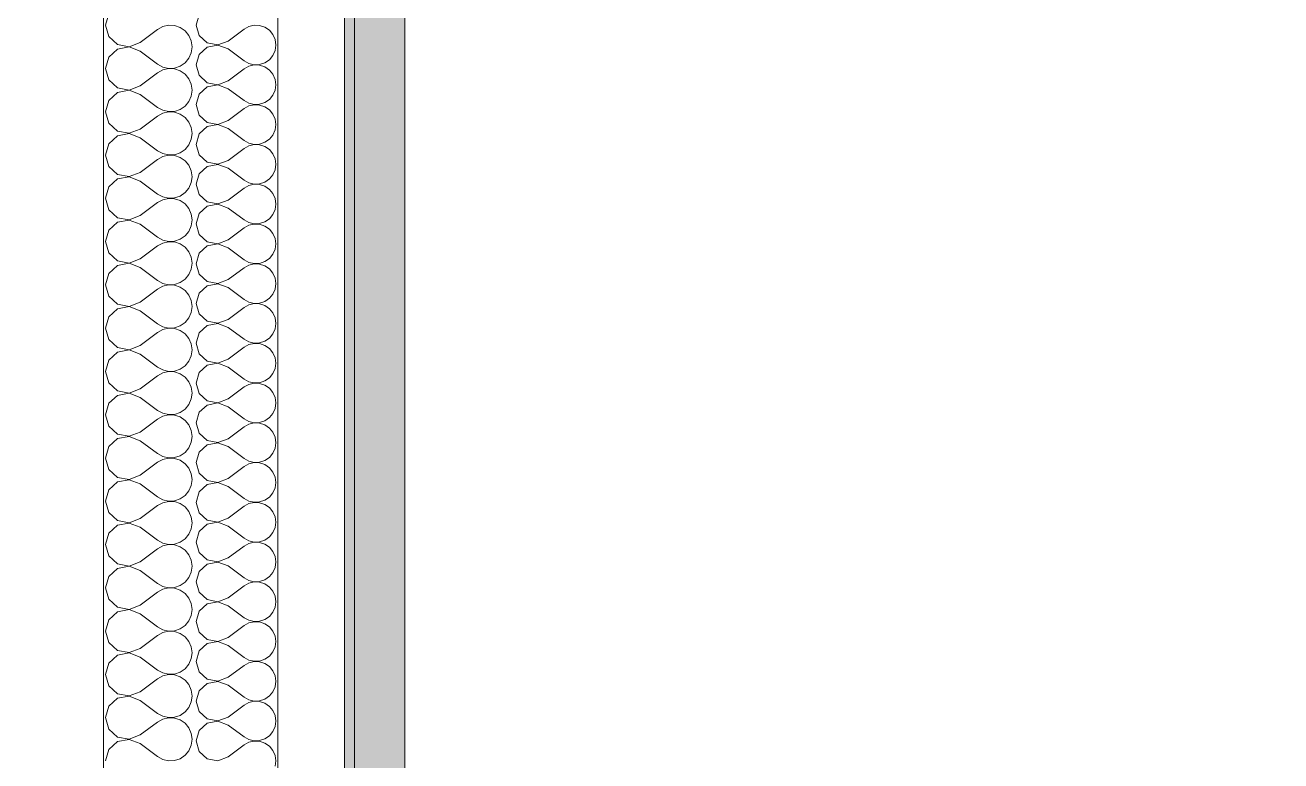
# Model space of a CAD drawing. Header units: millimetres. Extents: x -48147 to 1417267, y -496296 to 18123.
# Drawn here: x 1364998.7 to 1365408.7, y -476643.3 to -476403.2 of the extents above; entities that cross this region are included whole.
import ezdxf

# ---------------------------------------------------------------- set-up
doc = ezdxf.new("R2010")
doc.units = ezdxf.units.MM
doc.header["$MEASUREMENT"] = 0
doc.linetypes.add('Wipeout_Contour', pattern=[1000, 0, -1000])
doc.layers.add('New_A-25-M_Wall_Int', color=7, linetype='Continuous')
doc.layers.add('New_A-25-M_Wall_Int_Pen_No__1', color=7, linetype='Continuous', lineweight=13)
doc.layers.add('New_A-25-M_Wall_Int_Pen_No__107', color=7, linetype='Continuous', lineweight=15, true_color=0xa6a6a6)

# ---------------------------------------------------------------- blocks, each defined once
blk = doc.blocks.new('*X68', base_point=(1376122.47, -491272.82))
at = {"layer": 'New_A-25-M_Wall_Int_Pen_No__107', "linetype": 'Continuous'}
for p, q in [((1365055.54, -476399.76), (1365054.57, -476403.17)), ((1365054.57, -476403.17), (1365055.54, -476406.58)), ((1365073.46, -476403.2), (1365071.72, -476403.6)), ((1365075.25, -476403.28), (1365073.46, -476403.2)), ((1365076.95, -476403.85), (1365075.25, -476403.28)), ((1365055.54, -476406.58), (1365058.16, -476408.98)), ((1365064.96, -476408.36), (1365070.15, -476404.47)), ((1365071.72, -476403.6), (1365070.15, -476404.47)), ((1365078.42, -476404.87), (1365076.95, -476403.85)), ((1365079.57, -476406.25), (1365078.42, -476404.87)), ((1365080.29, -476407.89), (1365079.57, -476406.25)), ((1365058.16, -476410.35), (1365055.54, -476412.74)), ((1365058.16, -476408.98), (1365061.64, -476409.63)), ((1365061.64, -476409.69), (1365058.16, -476410.35)), ((1365061.64, -476409.63), (1365064.96, -476408.36)), ((1365064.96, -476410.96), (1365061.64, -476409.69)), ((1365064.96, -476410.96), (1365070.15, -476414.85)), ((1365079.57, -476413.07), (1365080.29, -476411.43)), ((1365080.53, -476409.66), (1365080.29, -476407.89)), ((1365080.29, -476411.43), (1365080.53, -476409.66)), ((1365055.54, -476412.74), (1365054.57, -476416.15)), ((1365070.15, -476414.85), (1365071.72, -476415.72)), ((1365075.25, -476416.04), (1365076.95, -476415.47)), ((1365076.95, -476415.47), (1365078.42, -476414.45)), ((1365078.42, -476414.45), (1365079.57, -476413.07)), ((1365054.57, -476416.15), (1365055.54, -476419.56)), ((1365055.54, -476419.56), (1365058.16, -476421.96)), ((1365064.96, -476421.34), (1365070.15, -476417.45)), ((1365071.72, -476416.58), (1365070.15, -476417.45)), ((1365071.72, -476415.72), (1365073.46, -476416.12)), ((1365073.46, -476416.18), (1365071.72, -476416.58)), ((1365073.46, -476416.12), (1365075.25, -476416.04)), ((1365075.25, -476416.26), (1365073.46, -476416.18)), ((1365076.95, -476416.84), (1365075.25, -476416.26)), ((1365078.42, -476417.85), (1365076.95, -476416.84)), ((1365079.57, -476419.23), (1365078.42, -476417.85)), ((1365080.29, -476420.87), (1365079.57, -476419.23)), ((1365058.16, -476423.33), (1365055.54, -476425.72)), ((1365058.16, -476421.96), (1365061.64, -476422.62)), ((1365061.64, -476422.67), (1365058.16, -476423.33)), ((1365061.64, -476422.62), (1365064.96, -476421.34)), ((1365064.96, -476423.94), (1365061.64, -476422.67)), ((1365080.53, -476422.64), (1365080.29, -476420.87)), ((1365080.29, -476424.42), (1365080.53, -476422.64)), ((1365055.54, -476425.72), (1365054.57, -476429.13)), ((1365064.96, -476423.94), (1365070.15, -476427.83)), ((1365070.15, -476427.83), (1365071.72, -476428.7)), ((1365076.95, -476428.45), (1365078.42, -476427.43)), ((1365078.42, -476427.43), (1365079.57, -476426.05)), ((1365079.57, -476426.05), (1365080.29, -476424.42)), ((1365054.57, -476429.13), (1365055.54, -476432.55)), ((1365064.96, -476434.33), (1365070.15, -476430.43)), ((1365071.72, -476429.56), (1365070.15, -476430.43)), ((1365071.72, -476428.7), (1365073.46, -476429.11)), ((1365073.46, -476429.16), (1365071.72, -476429.56)), ((1365073.46, -476429.11), (1365075.25, -476429.02)), ((1365075.25, -476429.25), (1365073.46, -476429.16)), ((1365075.25, -476429.02), (1365076.95, -476428.45)), ((1365076.95, -476429.82), (1365075.25, -476429.25)), ((1365078.42, -476430.83), (1365076.95, -476429.82)), ((1365079.57, -476432.21), (1365078.42, -476430.83)), ((1365055.54, -476432.55), (1365058.16, -476434.94)), ((1365058.16, -476434.94), (1365061.64, -476435.6)), ((1365061.64, -476435.65), (1365058.16, -476436.31)), ((1365061.64, -476435.6), (1365064.96, -476434.33)), ((1365064.96, -476436.92), (1365061.64, -476435.65)), ((1365080.29, -476433.85), (1365079.57, -476432.21)), ((1365080.53, -476435.62), (1365080.29, -476433.85)), ((1365080.29, -476437.4), (1365080.53, -476435.62)), ((1365055.54, -476438.7), (1365054.57, -476442.11)), ((1365058.16, -476436.31), (1365055.54, -476438.7)), ((1365064.96, -476436.92), (1365070.15, -476440.82)), ((1365078.42, -476440.42), (1365079.57, -476439.04)), ((1365079.57, -476439.04), (1365080.29, -476437.4)), ((1365054.57, -476442.11), (1365055.54, -476445.53)), ((1365064.96, -476447.31), (1365070.15, -476443.41)), ((1365070.15, -476440.82), (1365071.72, -476441.68)), ((1365071.72, -476442.55), (1365070.15, -476443.41)), ((1365071.72, -476441.68), (1365073.46, -476442.09)), ((1365073.46, -476442.14), (1365071.72, -476442.55)), ((1365073.46, -476442.09), (1365075.25, -476442)), ((1365075.25, -476442.23), (1365073.46, -476442.14)), ((1365075.25, -476442), (1365076.95, -476441.43)), ((1365076.95, -476442.8), (1365075.25, -476442.23)), ((1365076.95, -476441.43), (1365078.42, -476440.42)), ((1365078.42, -476443.81), (1365076.95, -476442.8)), ((1365079.57, -476445.19), (1365078.42, -476443.81)), ((1365055.54, -476445.53), (1365058.16, -476447.92)), ((1365058.16, -476447.92), (1365061.64, -476448.58)), ((1365061.64, -476448.58), (1365064.96, -476447.31)), ((1365080.29, -476446.83), (1365079.57, -476445.19)), ((1365080.53, -476448.61), (1365080.29, -476446.83)), ((1365055.54, -476451.68), (1365054.57, -476455.1)), ((1365058.16, -476449.29), (1365055.54, -476451.68)), ((1365061.64, -476448.63), (1365058.16, -476449.29)), ((1365064.96, -476449.9), (1365061.64, -476448.63)), ((1365064.96, -476449.9), (1365070.15, -476453.8)), ((1365078.42, -476453.4), (1365079.57, -476452.02)), ((1365079.57, -476452.02), (1365080.29, -476450.38)), ((1365080.29, -476450.38), (1365080.53, -476448.61)), ((1365054.57, -476455.1), (1365055.54, -476458.51)), ((1365064.96, -476460.29), (1365070.15, -476456.39)), ((1365070.15, -476453.8), (1365071.72, -476454.66)), ((1365071.72, -476455.53), (1365070.15, -476456.39)), ((1365071.72, -476454.66), (1365073.46, -476455.07)), ((1365073.46, -476455.12), (1365071.72, -476455.53)), ((1365073.46, -476455.07), (1365075.25, -476454.98)), ((1365075.25, -476455.21), (1365073.46, -476455.12)), ((1365075.25, -476454.98), (1365076.95, -476454.41)), ((1365076.95, -476455.78), (1365075.25, -476455.21)), ((1365076.95, -476454.41), (1365078.42, -476453.4)), ((1365078.42, -476456.8), (1365076.95, -476455.78)), ((1365055.54, -476458.51), (1365058.16, -476460.9)), ((1365061.64, -476461.56), (1365064.96, -476460.29)), ((1365079.57, -476458.17), (1365078.42, -476456.8)), ((1365080.29, -476459.81), (1365079.57, -476458.17)), ((1365080.53, -476461.59), (1365080.29, -476459.81)), ((1365055.54, -476464.67), (1365054.57, -476468.08)), ((1365058.16, -476462.27), (1365055.54, -476464.67)), ((1365058.16, -476460.9), (1365061.64, -476461.56)), ((1365061.64, -476461.61), (1365058.16, -476462.27)), ((1365064.96, -476462.89), (1365061.64, -476461.61)), ((1365064.96, -476462.89), (1365070.15, -476466.78)), ((1365079.57, -476465), (1365080.29, -476463.36)), ((1365080.29, -476463.36), (1365080.53, -476461.59)), ((1365054.57, -476468.08), (1365055.54, -476471.49)), ((1365070.15, -476466.78), (1365071.72, -476467.65)), ((1365071.72, -476468.51), (1365070.15, -476469.38)), ((1365071.72, -476467.65), (1365073.46, -476468.05)), ((1365073.46, -476468.1), (1365071.72, -476468.51)), ((1365073.46, -476468.05), (1365075.25, -476467.96)), ((1365075.25, -476468.19), (1365073.46, -476468.1)), ((1365075.25, -476467.96), (1365076.95, -476467.39)), ((1365076.95, -476468.76), (1365075.25, -476468.19)), ((1365076.95, -476467.39), (1365078.42, -476466.38)), ((1365078.42, -476469.78), (1365076.95, -476468.76)), ((1365078.42, -476466.38), (1365079.57, -476465)), ((1365055.54, -476471.49), (1365058.16, -476473.88)), ((1365064.96, -476473.27), (1365070.15, -476469.38)), ((1365079.57, -476471.16), (1365078.42, -476469.78)), ((1365080.29, -476472.79), (1365079.57, -476471.16)), ((1365080.53, -476474.57), (1365080.29, -476472.79)), ((1365058.16, -476475.25), (1365055.54, -476477.65)), ((1365058.16, -476473.88), (1365061.64, -476474.54)), ((1365061.64, -476474.59), (1365058.16, -476475.25)), ((1365061.64, -476474.54), (1365064.96, -476473.27)), ((1365064.96, -476475.87), (1365061.64, -476474.59)), ((1365064.96, -476475.87), (1365070.15, -476479.76)), ((1365079.57, -476477.98), (1365080.29, -476476.34)), ((1365080.29, -476476.34), (1365080.53, -476474.57)), ((1365055.54, -476477.65), (1365054.57, -476481.06)), ((1365054.57, -476481.06), (1365055.54, -476484.47)), ((1365070.15, -476479.76), (1365071.72, -476480.63)), ((1365071.72, -476480.63), (1365073.46, -476481.03)), ((1365073.46, -476481.09), (1365071.72, -476481.49)), ((1365073.46, -476481.03), (1365075.25, -476480.95)), ((1365075.25, -476481.17), (1365073.46, -476481.09)), ((1365075.25, -476480.95), (1365076.95, -476480.37)), ((1365076.95, -476481.74), (1365075.25, -476481.17)), ((1365076.95, -476480.37), (1365078.42, -476479.36)), ((1365078.42, -476479.36), (1365079.57, -476477.98)), ((1365055.54, -476484.47), (1365058.16, -476486.86)), ((1365064.96, -476486.25), (1365070.15, -476482.36)), ((1365071.72, -476481.49), (1365070.15, -476482.36)), ((1365078.42, -476482.76), (1365076.95, -476481.74)), ((1365079.57, -476484.14), (1365078.42, -476482.76)), ((1365080.29, -476485.78), (1365079.57, -476484.14)), ((1365058.16, -476488.24), (1365055.54, -476490.63)), ((1365058.16, -476486.86), (1365061.64, -476487.52)), ((1365061.64, -476487.58), (1365058.16, -476488.24)), ((1365061.64, -476487.52), (1365064.96, -476486.25)), ((1365064.96, -476488.85), (1365061.64, -476487.58)), ((1365064.96, -476488.85), (1365070.15, -476492.74)), ((1365079.57, -476490.96), (1365080.29, -476489.32)), ((1365080.53, -476487.55), (1365080.29, -476485.78)), ((1365080.29, -476489.32), (1365080.53, -476487.55)), ((1365055.54, -476490.63), (1365054.57, -476494.04)), ((1365070.15, -476492.74), (1365071.72, -476493.61)), ((1365075.25, -476493.93), (1365076.95, -476493.36)), ((1365076.95, -476493.36), (1365078.42, -476492.34)), ((1365078.42, -476492.34), (1365079.57, -476490.96)), ((1365054.57, -476494.04), (1365055.54, -476497.45)), ((1365055.54, -476497.45), (1365058.16, -476499.85)), ((1365064.96, -476499.23), (1365070.15, -476495.34)), ((1365071.72, -476494.47), (1365070.15, -476495.34)), ((1365071.72, -476493.61), (1365073.46, -476494.01)), ((1365073.46, -476494.07), (1365071.72, -476494.47)), ((1365073.46, -476494.01), (1365075.25, -476493.93)), ((1365075.25, -476494.15), (1365073.46, -476494.07)), ((1365076.95, -476494.73), (1365075.25, -476494.15)), ((1365078.42, -476495.74), (1365076.95, -476494.73)), ((1365079.57, -476497.12), (1365078.42, -476495.74)), ((1365080.29, -476498.76), (1365079.57, -476497.12)), ((1365058.16, -476501.22), (1365055.54, -476503.61)), ((1365058.16, -476499.85), (1365061.64, -476500.51)), ((1365061.64, -476500.56), (1365058.16, -476501.22)), ((1365061.64, -476500.51), (1365064.96, -476499.23)), ((1365064.96, -476501.83), (1365061.64, -476500.56)), ((1365080.53, -476500.53), (1365080.29, -476498.76)), ((1365080.29, -476502.31), (1365080.53, -476500.53)), ((1365055.54, -476503.61), (1365054.57, -476507.02)), ((1365064.96, -476501.83), (1365070.15, -476505.72)), ((1365070.15, -476505.72), (1365071.72, -476506.59)), ((1365076.95, -476506.34), (1365078.42, -476505.32)), ((1365078.42, -476505.32), (1365079.57, -476503.94)), ((1365079.57, -476503.94), (1365080.29, -476502.31)), ((1365054.57, -476507.02), (1365055.54, -476510.44)), ((1365064.96, -476512.22), (1365070.15, -476508.32)), ((1365071.72, -476507.45), (1365070.15, -476508.32)), ((1365071.72, -476506.59), (1365073.46, -476507)), ((1365073.46, -476507.05), (1365071.72, -476507.45)), ((1365073.46, -476507), (1365075.25, -476506.91)), ((1365075.25, -476507.14), (1365073.46, -476507.05)), ((1365075.25, -476506.91), (1365076.95, -476506.34)), ((1365076.95, -476507.71), (1365075.25, -476507.14)), ((1365078.42, -476508.72), (1365076.95, -476507.71)), ((1365079.57, -476510.1), (1365078.42, -476508.72)), ((1365055.54, -476510.44), (1365058.16, -476512.83)), ((1365058.16, -476512.83), (1365061.64, -476513.49)), ((1365061.64, -476513.54), (1365058.16, -476514.2)), ((1365061.64, -476513.49), (1365064.96, -476512.22)), ((1365064.96, -476514.81), (1365061.64, -476513.54)), ((1365080.29, -476511.74), (1365079.57, -476510.1)), ((1365080.53, -476513.51), (1365080.29, -476511.74)), ((1365080.29, -476515.29), (1365080.53, -476513.51)), ((1365055.54, -476516.59), (1365054.57, -476520)), ((1365058.16, -476514.2), (1365055.54, -476516.59)), ((1365064.96, -476514.81), (1365070.15, -476518.71)), ((1365078.42, -476518.3), (1365079.57, -476516.93)), ((1365079.57, -476516.93), (1365080.29, -476515.29)), ((1365054.57, -476520), (1365055.54, -476523.42)), ((1365064.96, -476525.2), (1365070.15, -476521.3)), ((1365070.15, -476518.71), (1365071.72, -476519.57)), ((1365071.72, -476520.44), (1365070.15, -476521.3)), ((1365071.72, -476519.57), (1365073.46, -476519.98)), ((1365073.46, -476520.03), (1365071.72, -476520.44)), ((1365073.46, -476519.98), (1365075.25, -476519.89)), ((1365075.25, -476520.12), (1365073.46, -476520.03)), ((1365075.25, -476519.89), (1365076.95, -476519.32)), ((1365076.95, -476520.69), (1365075.25, -476520.12)), ((1365076.95, -476519.32), (1365078.42, -476518.3)), ((1365078.42, -476521.7), (1365076.95, -476520.69)), ((1365079.57, -476523.08), (1365078.42, -476521.7)), ((1365055.54, -476523.42), (1365058.16, -476525.81)), ((1365058.16, -476525.81), (1365061.64, -476526.47)), ((1365061.64, -476526.47), (1365064.96, -476525.2)), ((1365080.29, -476524.72), (1365079.57, -476523.08)), ((1365080.53, -476526.5), (1365080.29, -476524.72)), ((1365055.54, -476529.57), (1365054.57, -476532.99)), ((1365058.16, -476527.18), (1365055.54, -476529.57)), ((1365061.64, -476526.52), (1365058.16, -476527.18)), ((1365064.96, -476527.79), (1365061.64, -476526.52)), ((1365064.96, -476527.79), (1365070.15, -476531.69)), ((1365078.42, -476531.29), (1365079.57, -476529.91)), ((1365079.57, -476529.91), (1365080.29, -476528.27)), ((1365080.29, -476528.27), (1365080.53, -476526.5)), ((1365054.57, -476532.99), (1365055.54, -476536.4)), ((1365064.96, -476538.18), (1365070.15, -476534.28)), ((1365070.15, -476531.69), (1365071.72, -476532.55)), ((1365071.72, -476533.42), (1365070.15, -476534.28)), ((1365071.72, -476532.55), (1365073.46, -476532.96)), ((1365073.46, -476533.01), (1365071.72, -476533.42)), ((1365073.46, -476532.96), (1365075.25, -476532.87)), ((1365075.25, -476533.1), (1365073.46, -476533.01)), ((1365075.25, -476532.87), (1365076.95, -476532.3)), ((1365076.95, -476533.67), (1365075.25, -476533.1)), ((1365076.95, -476532.3), (1365078.42, -476531.29)), ((1365078.42, -476534.69), (1365076.95, -476533.67)), ((1365055.54, -476536.4), (1365058.16, -476538.79)), ((1365061.64, -476539.45), (1365064.96, -476538.18)), ((1365079.57, -476536.06), (1365078.42, -476534.69)), ((1365080.29, -476537.7), (1365079.57, -476536.06)), ((1365080.53, -476539.48), (1365080.29, -476537.7)), ((1365055.54, -476542.56), (1365054.57, -476545.97)), ((1365058.16, -476540.16), (1365055.54, -476542.56)), ((1365058.16, -476538.79), (1365061.64, -476539.45)), ((1365061.64, -476539.5), (1365058.16, -476540.16)), ((1365064.96, -476540.77), (1365061.64, -476539.5)), ((1365064.96, -476540.77), (1365070.15, -476544.67)), ((1365079.57, -476542.89), (1365080.29, -476541.25)), ((1365080.29, -476541.25), (1365080.53, -476539.48)), ((1365054.57, -476545.97), (1365055.54, -476549.38)), ((1365070.15, -476544.67), (1365071.72, -476545.54)), ((1365071.72, -476546.4), (1365070.15, -476547.27)), ((1365071.72, -476545.54), (1365073.46, -476545.94)), ((1365073.46, -476545.99), (1365071.72, -476546.4)), ((1365073.46, -476545.94), (1365075.25, -476545.85)), ((1365075.25, -476546.08), (1365073.46, -476545.99)), ((1365075.25, -476545.85), (1365076.95, -476545.28)), ((1365076.95, -476546.65), (1365075.25, -476546.08)), ((1365076.95, -476545.28), (1365078.42, -476544.27)), ((1365078.42, -476547.67), (1365076.95, -476546.65)), ((1365078.42, -476544.27), (1365079.57, -476542.89)), ((1365055.54, -476549.38), (1365058.16, -476551.77)), ((1365064.96, -476551.16), (1365070.15, -476547.27)), ((1365079.57, -476549.05), (1365078.42, -476547.67)), ((1365080.29, -476550.68), (1365079.57, -476549.05)), ((1365080.53, -476552.46), (1365080.29, -476550.68)), ((1365058.16, -476553.14), (1365055.54, -476555.54)), ((1365058.16, -476551.77), (1365061.64, -476552.43)), ((1365061.64, -476552.48), (1365058.16, -476553.14)), ((1365061.64, -476552.43), (1365064.96, -476551.16)), ((1365064.96, -476553.76), (1365061.64, -476552.48)), ((1365064.96, -476553.76), (1365070.15, -476557.65)), ((1365079.57, -476555.87), (1365080.29, -476554.23)), ((1365080.29, -476554.23), (1365080.53, -476552.46)), ((1365055.54, -476555.54), (1365054.57, -476558.95)), ((1365054.57, -476558.95), (1365055.54, -476562.36)), ((1365070.15, -476557.65), (1365071.72, -476558.52)), ((1365071.72, -476558.52), (1365073.46, -476558.92)), ((1365073.46, -476558.98), (1365071.72, -476559.38)), ((1365073.46, -476558.92), (1365075.25, -476558.84)), ((1365075.25, -476559.06), (1365073.46, -476558.98)), ((1365075.25, -476558.84), (1365076.95, -476558.26)), ((1365076.95, -476559.63), (1365075.25, -476559.06)), ((1365076.95, -476558.26), (1365078.42, -476557.25)), ((1365078.42, -476557.25), (1365079.57, -476555.87)), ((1365055.54, -476562.36), (1365058.16, -476564.75)), ((1365064.96, -476564.14), (1365070.15, -476560.25)), ((1365071.72, -476559.38), (1365070.15, -476560.25)), ((1365078.42, -476560.65), (1365076.95, -476559.63)), ((1365079.57, -476562.03), (1365078.42, -476560.65)), ((1365080.29, -476563.67), (1365079.57, -476562.03)), ((1365058.16, -476566.13), (1365055.54, -476568.52)), ((1365058.16, -476564.75), (1365061.64, -476565.41)), ((1365061.64, -476565.47), (1365058.16, -476566.13)), ((1365061.64, -476565.41), (1365064.96, -476564.14)), ((1365064.96, -476566.74), (1365061.64, -476565.47)), ((1365064.96, -476566.74), (1365070.15, -476570.63)), ((1365079.57, -476568.85), (1365080.29, -476567.21)), ((1365080.53, -476565.44), (1365080.29, -476563.67)), ((1365080.29, -476567.21), (1365080.53, -476565.44)), ((1365055.54, -476568.52), (1365054.57, -476571.93)), ((1365070.15, -476570.63), (1365071.72, -476571.5)), ((1365075.25, -476571.82), (1365076.95, -476571.25)), ((1365076.95, -476571.25), (1365078.42, -476570.23)), ((1365078.42, -476570.23), (1365079.57, -476568.85)), ((1365054.57, -476571.93), (1365055.54, -476575.34)), ((1365055.54, -476575.34), (1365058.16, -476577.74)), ((1365064.96, -476577.12), (1365070.15, -476573.23)), ((1365071.72, -476572.36), (1365070.15, -476573.23)), ((1365071.72, -476571.5), (1365073.46, -476571.9)), ((1365073.46, -476571.96), (1365071.72, -476572.36)), ((1365073.46, -476571.9), (1365075.25, -476571.82)), ((1365075.25, -476572.04), (1365073.46, -476571.96)), ((1365076.95, -476572.62), (1365075.25, -476572.04)), ((1365078.42, -476573.63), (1365076.95, -476572.62)), ((1365079.57, -476575.01), (1365078.42, -476573.63)), ((1365080.29, -476576.65), (1365079.57, -476575.01)), ((1365058.16, -476579.11), (1365055.54, -476581.5)), ((1365058.16, -476577.74), (1365061.64, -476578.4)), ((1365061.64, -476578.45), (1365058.16, -476579.11)), ((1365061.64, -476578.4), (1365064.96, -476577.12)), ((1365064.96, -476579.72), (1365061.64, -476578.45)), ((1365080.53, -476578.42), (1365080.29, -476576.65)), ((1365080.29, -476580.2), (1365080.53, -476578.42)), ((1365055.54, -476581.5), (1365054.57, -476584.91)), ((1365064.96, -476579.72), (1365070.15, -476583.61)), ((1365070.15, -476583.61), (1365071.72, -476584.48)), ((1365076.95, -476584.23), (1365078.42, -476583.21)), ((1365078.42, -476583.21), (1365079.57, -476581.83)), ((1365079.57, -476581.83), (1365080.29, -476580.2)), ((1365054.57, -476584.91), (1365055.54, -476588.32)), ((1365064.96, -476590.11), (1365070.15, -476586.21)), ((1365071.72, -476585.34), (1365070.15, -476586.21)), ((1365071.72, -476584.48), (1365073.46, -476584.89)), ((1365073.46, -476584.94), (1365071.72, -476585.34)), ((1365073.46, -476584.89), (1365075.25, -476584.8)), ((1365075.25, -476585.03), (1365073.46, -476584.94)), ((1365075.25, -476584.8), (1365076.95, -476584.23)), ((1365076.95, -476585.6), (1365075.25, -476585.03)), ((1365078.42, -476586.61), (1365076.95, -476585.6)), ((1365079.57, -476587.99), (1365078.42, -476586.61)), ((1365055.54, -476588.32), (1365058.16, -476590.72)), ((1365058.16, -476590.72), (1365061.64, -476591.38)), ((1365061.64, -476591.43), (1365058.16, -476592.09)), ((1365061.64, -476591.38), (1365064.96, -476590.11)), ((1365064.96, -476592.7), (1365061.64, -476591.43)), ((1365080.29, -476589.63), (1365079.57, -476587.99)), ((1365080.53, -476591.4), (1365080.29, -476589.63)), ((1365080.29, -476593.18), (1365080.53, -476591.4)), ((1365055.54, -476594.48), (1365054.57, -476597.89)), ((1365058.16, -476592.09), (1365055.54, -476594.48)), ((1365064.96, -476592.7), (1365070.15, -476596.6)), ((1365078.42, -476596.19), (1365079.57, -476594.82)), ((1365079.57, -476594.82), (1365080.29, -476593.18)), ((1365054.57, -476597.89), (1365055.54, -476601.31)), ((1365064.96, -476603.09), (1365070.15, -476599.19)), ((1365070.15, -476596.6), (1365071.72, -476597.46)), ((1365071.72, -476598.33), (1365070.15, -476599.19)), ((1365071.72, -476597.46), (1365073.46, -476597.87)), ((1365073.46, -476597.92), (1365071.72, -476598.33)), ((1365073.46, -476597.87), (1365075.25, -476597.78)), ((1365075.25, -476598.01), (1365073.46, -476597.92)), ((1365075.25, -476597.78), (1365076.95, -476597.21)), ((1365076.95, -476598.58), (1365075.25, -476598.01)), ((1365076.95, -476597.21), (1365078.42, -476596.19)), ((1365078.42, -476599.59), (1365076.95, -476598.58)), ((1365079.57, -476600.97), (1365078.42, -476599.59)), ((1365055.54, -476601.31), (1365058.16, -476603.7)), ((1365058.16, -476603.7), (1365061.64, -476604.36)), ((1365061.64, -476604.36), (1365064.96, -476603.09)), ((1365080.29, -476602.61), (1365079.57, -476600.97)), ((1365080.53, -476604.38), (1365080.29, -476602.61)), ((1365055.54, -476607.46), (1365054.57, -476610.88)), ((1365058.16, -476605.07), (1365055.54, -476607.46)), ((1365061.64, -476604.41), (1365058.16, -476605.07)), ((1365064.96, -476605.68), (1365061.64, -476604.41)), ((1365064.96, -476605.68), (1365070.15, -476609.58)), ((1365078.42, -476609.18), (1365079.57, -476607.8)), ((1365079.57, -476607.8), (1365080.29, -476606.16)), ((1365080.29, -476606.16), (1365080.53, -476604.38)), ((1365054.57, -476610.88), (1365055.54, -476614.29)), ((1365064.96, -476616.07), (1365070.15, -476612.17)), ((1365070.15, -476609.58), (1365071.72, -476610.44)), ((1365071.72, -476611.31), (1365070.15, -476612.17)), ((1365071.72, -476610.44), (1365073.46, -476610.85)), ((1365073.46, -476610.9), (1365071.72, -476611.31)), ((1365073.46, -476610.85), (1365075.25, -476610.76)), ((1365075.25, -476610.99), (1365073.46, -476610.9)), ((1365075.25, -476610.76), (1365076.95, -476610.19)), ((1365076.95, -476611.56), (1365075.25, -476610.99)), ((1365076.95, -476610.19), (1365078.42, -476609.18)), ((1365078.42, -476612.58), (1365076.95, -476611.56)), ((1365055.54, -476614.29), (1365058.16, -476616.68)), ((1365061.64, -476617.34), (1365064.96, -476616.07)), ((1365079.57, -476613.95), (1365078.42, -476612.58)), ((1365080.29, -476615.59), (1365079.57, -476613.95)), ((1365080.53, -476617.37), (1365080.29, -476615.59)), ((1365055.54, -476620.44), (1365054.57, -476623.86)), ((1365058.16, -476618.05), (1365055.54, -476620.44)), ((1365058.16, -476616.68), (1365061.64, -476617.34)), ((1365061.64, -476617.39), (1365058.16, -476618.05)), ((1365064.96, -476618.66), (1365061.64, -476617.39)), ((1365064.96, -476618.66), (1365070.15, -476622.56)), ((1365079.57, -476620.78), (1365080.29, -476619.14)), ((1365080.29, -476619.14), (1365080.53, -476617.37)), ((1365054.57, -476623.86), (1365055.54, -476627.27)), ((1365070.15, -476622.56), (1365071.72, -476623.43)), ((1365071.72, -476624.29), (1365070.15, -476625.16)), ((1365071.72, -476623.43), (1365073.46, -476623.83)), ((1365073.46, -476623.88), (1365071.72, -476624.29)), ((1365073.46, -476623.83), (1365075.25, -476623.74)), ((1365075.25, -476623.97), (1365073.46, -476623.88)), ((1365075.25, -476623.74), (1365076.95, -476623.17)), ((1365076.95, -476624.54), (1365075.25, -476623.97)), ((1365076.95, -476623.17), (1365078.42, -476622.16)), ((1365078.42, -476625.56), (1365076.95, -476624.54)), ((1365078.42, -476622.16), (1365079.57, -476620.78)), ((1365055.54, -476627.27), (1365058.16, -476629.66)), ((1365064.96, -476629.05), (1365070.15, -476625.16)), ((1365079.57, -476626.94), (1365078.42, -476625.56)), ((1365080.29, -476628.57), (1365079.57, -476626.94)), ((1365080.53, -476630.35), (1365080.29, -476628.57)), ((1365058.16, -476631.03), (1365055.54, -476633.43)), ((1365058.16, -476629.66), (1365061.64, -476630.32)), ((1365061.64, -476630.37), (1365058.16, -476631.03)), ((1365061.64, -476630.32), (1365064.96, -476629.05)), ((1365064.96, -476631.65), (1365061.64, -476630.37)), ((1365064.96, -476631.65), (1365070.15, -476635.54)), ((1365079.57, -476633.76), (1365080.29, -476632.12)), ((1365080.29, -476632.12), (1365080.53, -476630.35)), ((1365055.54, -476633.43), (1365054.57, -476636.84)), ((1365054.57, -476636.84), (1365055.54, -476640.25)), ((1365070.15, -476635.54), (1365071.72, -476636.41)), ((1365071.72, -476636.41), (1365073.46, -476636.81)), ((1365073.46, -476636.87), (1365071.72, -476637.27)), ((1365073.46, -476636.81), (1365075.25, -476636.73)), ((1365075.25, -476636.95), (1365073.46, -476636.87)), ((1365075.25, -476636.73), (1365076.95, -476636.15)), ((1365076.95, -476637.52), (1365075.25, -476636.95)), ((1365076.95, -476636.15), (1365078.42, -476635.14)), ((1365078.42, -476635.14), (1365079.57, -476633.76)), ((1365055.54, -476640.25), (1365058.16, -476642.64)), ((1365064.96, -476642.03), (1365070.15, -476638.14)), ((1365071.72, -476637.27), (1365070.15, -476638.14)), ((1365078.42, -476638.54), (1365076.95, -476637.52)), ((1365079.57, -476639.92), (1365078.42, -476638.54)), ((1365080.29, -476641.56), (1365079.57, -476639.92)), ((1365058.16, -476642.64), (1365061.64, -476643.3)), ((1365061.64, -476643.3), (1365064.96, -476642.03)), ((1365080.53, -476643.33), (1365080.29, -476641.56)), ((1365080.29, -476645.1), (1365080.53, -476643.33))]:
    blk.add_line(p, q, dxfattribs=at)
blk = doc.blocks.new('Section Elem_44_2', base_point=(1376122.47, -491272.82))
at = {"layer": 'New_A-25-M_Wall_Int_Pen_No__107', "linetype": 'Continuous', "lineweight": 0, "true_color": 0x535353}
blk.add_hatch(color=251, dxfattribs=at).paths.add_polyline_path([(1365106.26, -475339.25), (1365102.99, -475339.25), (1365102.99, -479122.82), (1365106.26, -479122.82), (1365106.26, -476122.82), (1365106.26, -476097.82)])
at = {"layer": 'New_A-25-M_Wall_Int_Pen_No__1', "linetype": 'Continuous'}
blk.add_line((1365106.26, -476122.82), (1365106.26, -479122.82), dxfattribs=at)
at = {"color": 254, "linetype": 'Wipeout_Contour', "lineweight": 0, "ltscale": 8681565.631465085}
blk.add_wipeout([(1365122.62, -479122.82), (1366009.15, -479122.82), (1366009.15, -477022.82), (1366549.27, -477022.82), (1366549.27, -476122.82), (1365122.62, -476122.82)], dxfattribs=at).dxf.layer = 'New_A-25-M_Wall_Int'
at = {"layer": 'New_A-25-M_Wall_Int_Pen_No__107', "linetype": 'Continuous'}
blk.add_hatch(color=256, dxfattribs=at).paths.add_polyline_path([(1365106.26, -476122.82), (1365106.26, -479122.82), (1365122.62, -479122.82), (1365122.62, -476122.82)])
at = {"layer": 'New_A-25-M_Wall_Int_Pen_No__1', "linetype": 'Continuous'}
blk.add_line((1365122.62, -476122.82), (1365122.62, -479122.82), dxfattribs=at)
at = {"color": 254, "linetype": 'Wipeout_Contour', "lineweight": 0, "ltscale": 5784432.987416171}
blk.add_wipeout([(1365102.99, -475339.25), (1365081.18, -475339.25), (1365081.18, -479122.82), (1365102.99, -479122.82)], dxfattribs=at).dxf.layer = 'New_A-25-M_Wall_Int'
at = {"layer": 'New_A-25-M_Wall_Int_Pen_No__1', "linetype": 'Continuous'}
blk.add_line((1365102.99, -475339.25), (1365102.99, -479122.82), dxfattribs=at)
at = {"color": 254, "linetype": 'Wipeout_Contour', "lineweight": 0, "ltscale": 5784340.344564119}
blk.add_wipeout([(1365081.18, -475339.25), (1365053.92, -475339.25), (1365053.92, -479122.82), (1365081.18, -479122.82)], dxfattribs=at).dxf.layer = 'New_A-25-M_Wall_Int'
at = {"layer": 'New_A-25-M_Wall_Int_Pen_No__1', "linetype": 'Continuous'}
blk.add_line((1365081.18, -475339.25), (1365081.18, -479122.82), dxfattribs=at)
at = {"layer": 'New_A-25-M_Wall_Int'}
blk.add_blockref('*X68', (1376122.47, -491272.82), dxfattribs=at)
blk = doc.blocks.new('*X85', base_point=(1376122.47, -491272.82))
at = {"layer": 'New_A-25-M_Wall_Int_Pen_No__107', "linetype": 'Continuous'}
for p, q in [((1365026.01, -476399.48), (1365024.96, -476403.2)), ((1365024.96, -476403.2), (1365026.01, -476406.91)), ((1365045.52, -476403.23), (1365043.62, -476403.67)), ((1365047.46, -476403.32), (1365045.52, -476403.23)), ((1365026.01, -476406.91), (1365028.86, -476409.51)), ((1365036.26, -476408.85), (1365041.91, -476404.61)), ((1365043.62, -476403.67), (1365041.91, -476404.61)), ((1365049.31, -476403.94), (1365047.46, -476403.32)), ((1365050.92, -476405.05), (1365049.31, -476403.94)), ((1365052.16, -476406.55), (1365050.92, -476405.05)), ((1365052.95, -476408.33), (1365052.16, -476406.55)), ((1365028.86, -476411.01), (1365026.01, -476413.61)), ((1365028.86, -476409.51), (1365032.66, -476410.23)), ((1365032.66, -476410.29), (1365028.86, -476411.01)), ((1365032.66, -476410.23), (1365036.26, -476408.85)), ((1365036.26, -476411.67), (1365032.66, -476410.29)), ((1365053.22, -476410.26), (1365052.95, -476408.33)), ((1365052.95, -476412.19), (1365053.22, -476410.26)), ((1365026.01, -476413.61), (1365024.96, -476417.32)), ((1365036.26, -476411.67), (1365041.91, -476415.91)), ((1365049.31, -476416.58), (1365050.92, -476415.48)), ((1365050.92, -476415.48), (1365052.16, -476413.97)), ((1365052.16, -476413.97), (1365052.95, -476412.19)), ((1365024.96, -476417.32), (1365026.01, -476421.04)), ((1365036.26, -476422.98), (1365041.91, -476418.74)), ((1365041.91, -476415.91), (1365043.62, -476416.85)), ((1365043.62, -476417.79), (1365041.91, -476418.74)), ((1365043.62, -476416.85), (1365045.52, -476417.3)), ((1365045.52, -476417.35), (1365043.62, -476417.79)), ((1365045.52, -476417.3), (1365047.46, -476417.2)), ((1365047.46, -476417.45), (1365045.52, -476417.35)), ((1365047.46, -476417.2), (1365049.31, -476416.58)), ((1365049.31, -476418.07), (1365047.46, -476417.45)), ((1365050.92, -476419.17), (1365049.31, -476418.07)), ((1365052.16, -476420.67), (1365050.92, -476419.17)), ((1365026.01, -476421.04), (1365028.86, -476423.64)), ((1365028.86, -476423.64), (1365032.66, -476424.36)), ((1365032.66, -476424.36), (1365036.26, -476422.98)), ((1365052.95, -476422.46), (1365052.16, -476420.67)), ((1365053.22, -476424.39), (1365052.95, -476422.46)), ((1365026.01, -476427.74), (1365024.96, -476431.45)), ((1365028.86, -476425.13), (1365026.01, -476427.74)), ((1365032.66, -476424.42), (1365028.86, -476425.13)), ((1365036.26, -476425.8), (1365032.66, -476424.42)), ((1365036.26, -476425.8), (1365041.91, -476430.04)), ((1365052.16, -476428.1), (1365052.95, -476426.32)), ((1365052.95, -476426.32), (1365053.22, -476424.39)), ((1365024.96, -476431.45), (1365026.01, -476435.17)), ((1365041.91, -476430.04), (1365043.62, -476430.98)), ((1365043.62, -476431.92), (1365041.91, -476432.87)), ((1365043.62, -476430.98), (1365045.52, -476431.42)), ((1365045.52, -476431.48), (1365043.62, -476431.92)), ((1365045.52, -476431.42), (1365047.46, -476431.33)), ((1365047.46, -476431.58), (1365045.52, -476431.48)), ((1365047.46, -476431.33), (1365049.31, -476430.71)), ((1365049.31, -476432.2), (1365047.46, -476431.58)), ((1365049.31, -476430.71), (1365050.92, -476429.6)), ((1365050.92, -476429.6), (1365052.16, -476428.1)), ((1365026.01, -476435.17), (1365028.86, -476437.77)), ((1365036.26, -476437.1), (1365041.91, -476432.87)), ((1365050.92, -476433.3), (1365049.31, -476432.2)), ((1365052.16, -476434.8), (1365050.92, -476433.3)), ((1365052.95, -476436.59), (1365052.16, -476434.8)), ((1365028.86, -476439.26), (1365026.01, -476441.87)), ((1365028.86, -476437.77), (1365032.66, -476438.49)), ((1365032.66, -476438.55), (1365028.86, -476439.26)), ((1365032.66, -476438.49), (1365036.26, -476437.1)), ((1365036.26, -476439.93), (1365032.66, -476438.55)), ((1365036.26, -476439.93), (1365041.91, -476444.17)), ((1365053.22, -476438.52), (1365052.95, -476436.59)), ((1365052.95, -476440.45), (1365053.22, -476438.52)), ((1365026.01, -476441.87), (1365024.96, -476445.58)), ((1365041.91, -476444.17), (1365043.62, -476445.11)), ((1365049.31, -476444.83), (1365050.92, -476443.73)), ((1365050.92, -476443.73), (1365052.16, -476442.23)), ((1365052.16, -476442.23), (1365052.95, -476440.45)), ((1365024.96, -476445.58), (1365026.01, -476449.29)), ((1365036.26, -476451.23), (1365041.91, -476446.99)), ((1365043.62, -476446.05), (1365041.91, -476446.99)), ((1365043.62, -476445.11), (1365045.52, -476445.55)), ((1365045.52, -476445.61), (1365043.62, -476446.05)), ((1365045.52, -476445.55), (1365047.46, -476445.46)), ((1365047.46, -476445.7), (1365045.52, -476445.61)), ((1365047.46, -476445.46), (1365049.31, -476444.83)), ((1365049.31, -476446.33), (1365047.46, -476445.7)), ((1365050.92, -476447.43), (1365049.31, -476446.33)), ((1365052.16, -476448.93), (1365050.92, -476447.43)), ((1365026.01, -476449.29), (1365028.86, -476451.9)), ((1365028.86, -476451.9), (1365032.66, -476452.62)), ((1365032.66, -476452.62), (1365036.26, -476451.23)), ((1365052.95, -476450.71), (1365052.16, -476448.93)), ((1365053.22, -476452.64), (1365052.95, -476450.71)), ((1365026.01, -476455.99), (1365024.96, -476459.71)), ((1365028.86, -476453.39), (1365026.01, -476455.99)), ((1365032.66, -476452.67), (1365028.86, -476453.39)), ((1365036.26, -476454.06), (1365032.66, -476452.67)), ((1365036.26, -476454.06), (1365041.91, -476458.3)), ((1365050.92, -476457.86), (1365052.16, -476456.36)), ((1365052.16, -476456.36), (1365052.95, -476454.57)), ((1365052.95, -476454.57), (1365053.22, -476452.64)), ((1365024.96, -476459.71), (1365026.01, -476463.42)), ((1365041.91, -476458.3), (1365043.62, -476459.24)), ((1365043.62, -476460.18), (1365041.91, -476461.12)), ((1365043.62, -476459.24), (1365045.52, -476459.68)), ((1365045.52, -476459.74), (1365043.62, -476460.18)), ((1365045.52, -476459.68), (1365047.46, -476459.59)), ((1365047.46, -476459.83), (1365045.52, -476459.74)), ((1365047.46, -476459.59), (1365049.31, -476458.96)), ((1365049.31, -476460.45), (1365047.46, -476459.83)), ((1365049.31, -476458.96), (1365050.92, -476457.86)), ((1365050.92, -476461.56), (1365049.31, -476460.45)), ((1365026.01, -476463.42), (1365028.86, -476466.03)), ((1365036.26, -476465.36), (1365041.91, -476461.12)), ((1365052.16, -476463.06), (1365050.92, -476461.56)), ((1365052.95, -476464.84), (1365052.16, -476463.06)), ((1365028.86, -476467.52), (1365026.01, -476470.12)), ((1365028.86, -476466.03), (1365032.66, -476466.74)), ((1365032.66, -476466.8), (1365028.86, -476467.52)), ((1365032.66, -476466.74), (1365036.26, -476465.36)), ((1365036.26, -476468.19), (1365032.66, -476466.8)), ((1365036.26, -476468.19), (1365041.91, -476472.42)), ((1365052.16, -476470.49), (1365052.95, -476468.7)), ((1365053.22, -476466.77), (1365052.95, -476464.84)), ((1365052.95, -476468.7), (1365053.22, -476466.77)), ((1365026.01, -476470.12), (1365024.96, -476473.84)), ((1365041.91, -476472.42), (1365043.62, -476473.37)), ((1365049.31, -476473.09), (1365050.92, -476471.99)), ((1365050.92, -476471.99), (1365052.16, -476470.49)), ((1365024.96, -476473.84), (1365026.01, -476477.55)), ((1365036.26, -476479.49), (1365041.91, -476475.25)), ((1365043.62, -476474.31), (1365041.91, -476475.25)), ((1365043.62, -476473.37), (1365045.52, -476473.81)), ((1365045.52, -476473.86), (1365043.62, -476474.31)), ((1365045.52, -476473.81), (1365047.46, -476473.71)), ((1365047.46, -476473.96), (1365045.52, -476473.86)), ((1365047.46, -476473.71), (1365049.31, -476473.09)), ((1365049.31, -476474.58), (1365047.46, -476473.96)), ((1365050.92, -476475.69), (1365049.31, -476474.58)), ((1365052.16, -476477.19), (1365050.92, -476475.69)), ((1365026.01, -476477.55), (1365028.86, -476480.15)), ((1365028.86, -476480.15), (1365032.66, -476480.87)), ((1365032.66, -476480.93), (1365028.86, -476481.65)), ((1365032.66, -476480.87), (1365036.26, -476479.49)), ((1365036.26, -476482.31), (1365032.66, -476480.93)), ((1365052.95, -476478.97), (1365052.16, -476477.19)), ((1365053.22, -476480.9), (1365052.95, -476478.97)), ((1365052.95, -476482.83), (1365053.22, -476480.9)), ((1365026.01, -476484.25), (1365024.96, -476487.96)), ((1365028.86, -476481.65), (1365026.01, -476484.25)), ((1365036.26, -476482.31), (1365041.91, -476486.55)), ((1365050.92, -476486.11), (1365052.16, -476484.61)), ((1365052.16, -476484.61), (1365052.95, -476482.83)), ((1365024.96, -476487.96), (1365026.01, -476491.68)), ((1365036.26, -476493.62), (1365041.91, -476489.38)), ((1365041.91, -476486.55), (1365043.62, -476487.49)), ((1365043.62, -476488.43), (1365041.91, -476489.38)), ((1365043.62, -476487.49), (1365045.52, -476487.94)), ((1365045.52, -476487.99), (1365043.62, -476488.43)), ((1365045.52, -476487.94), (1365047.46, -476487.84)), ((1365047.46, -476488.09), (1365045.52, -476487.99)), ((1365047.46, -476487.84), (1365049.31, -476487.22)), ((1365049.31, -476488.71), (1365047.46, -476488.09)), ((1365049.31, -476487.22), (1365050.92, -476486.11)), ((1365050.92, -476489.81), (1365049.31, -476488.71)), ((1365026.01, -476491.68), (1365028.86, -476494.28)), ((1365052.16, -476491.31), (1365050.92, -476489.81)), ((1365052.95, -476493.1), (1365052.16, -476491.31)), ((1365053.22, -476495.03), (1365052.95, -476493.1)), ((1365028.86, -476495.77), (1365026.01, -476498.38)), ((1365028.86, -476494.28), (1365032.66, -476495)), ((1365032.66, -476495.06), (1365028.86, -476495.77)), ((1365032.66, -476495), (1365036.26, -476493.62)), ((1365036.26, -476496.44), (1365032.66, -476495.06)), ((1365036.26, -476496.44), (1365041.91, -476500.68)), ((1365052.16, -476498.74), (1365052.95, -476496.96)), ((1365052.95, -476496.96), (1365053.22, -476495.03)), ((1365026.01, -476498.38), (1365024.96, -476502.09)), ((1365041.91, -476500.68), (1365043.62, -476501.62)), ((1365043.62, -476501.62), (1365045.52, -476502.06)), ((1365047.46, -476501.97), (1365049.31, -476501.35)), ((1365049.31, -476501.35), (1365050.92, -476500.24)), ((1365050.92, -476500.24), (1365052.16, -476498.74)), ((1365024.96, -476502.09), (1365026.01, -476505.81)), ((1365036.26, -476507.74), (1365041.91, -476503.5)), ((1365043.62, -476502.56), (1365041.91, -476503.5)), ((1365045.52, -476502.12), (1365043.62, -476502.56)), ((1365045.52, -476502.06), (1365047.46, -476501.97)), ((1365047.46, -476502.22), (1365045.52, -476502.12)), ((1365049.31, -476502.84), (1365047.46, -476502.22)), ((1365050.92, -476503.94), (1365049.31, -476502.84)), ((1365052.16, -476505.44), (1365050.92, -476503.94)), ((1365052.95, -476507.23), (1365052.16, -476505.44)), ((1365026.01, -476505.81), (1365028.86, -476508.41)), ((1365028.86, -476508.41), (1365032.66, -476509.13)), ((1365032.66, -476509.18), (1365028.86, -476509.9)), ((1365032.66, -476509.13), (1365036.26, -476507.74)), ((1365036.26, -476510.57), (1365032.66, -476509.18)), ((1365053.22, -476509.16), (1365052.95, -476507.23)), ((1365052.95, -476511.09), (1365053.22, -476509.16)), ((1365026.01, -476512.51), (1365024.96, -476516.22)), ((1365028.86, -476509.9), (1365026.01, -476512.51)), ((1365036.26, -476510.57), (1365041.91, -476514.81)), ((1365050.92, -476514.37), (1365052.16, -476512.87)), ((1365052.16, -476512.87), (1365052.95, -476511.09)), ((1365024.96, -476516.22), (1365026.01, -476519.93)), ((1365036.26, -476521.87), (1365041.91, -476517.63)), ((1365041.91, -476514.81), (1365043.62, -476515.75)), ((1365043.62, -476516.69), (1365041.91, -476517.63)), ((1365043.62, -476515.75), (1365045.52, -476516.19)), ((1365045.52, -476516.25), (1365043.62, -476516.69)), ((1365045.52, -476516.19), (1365047.46, -476516.1)), ((1365047.46, -476516.34), (1365045.52, -476516.25)), ((1365047.46, -476516.1), (1365049.31, -476515.47)), ((1365049.31, -476516.97), (1365047.46, -476516.34)), ((1365049.31, -476515.47), (1365050.92, -476514.37)), ((1365050.92, -476518.07), (1365049.31, -476516.97)), ((1365052.16, -476519.57), (1365050.92, -476518.07)), ((1365026.01, -476519.93), (1365028.86, -476522.54)), ((1365032.66, -476523.26), (1365036.26, -476521.87)), ((1365052.95, -476521.35), (1365052.16, -476519.57)), ((1365053.22, -476523.28), (1365052.95, -476521.35)), ((1365028.86, -476524.03), (1365026.01, -476526.63)), ((1365028.86, -476522.54), (1365032.66, -476523.26)), ((1365032.66, -476523.31), (1365028.86, -476524.03)), ((1365036.26, -476524.7), (1365032.66, -476523.31)), ((1365036.26, -476524.7), (1365041.91, -476528.94)), ((1365052.16, -476527), (1365052.95, -476525.21)), ((1365052.95, -476525.21), (1365053.22, -476523.28)), ((1365026.01, -476526.63), (1365024.96, -476530.35)), ((1365024.96, -476530.35), (1365026.01, -476534.06)), ((1365041.91, -476528.94), (1365043.62, -476529.88)), ((1365043.62, -476529.88), (1365045.52, -476530.32)), ((1365045.52, -476530.38), (1365043.62, -476530.82)), ((1365045.52, -476530.32), (1365047.46, -476530.23)), ((1365047.46, -476530.47), (1365045.52, -476530.38)), ((1365047.46, -476530.23), (1365049.31, -476529.6)), ((1365049.31, -476529.6), (1365050.92, -476528.5)), ((1365050.92, -476528.5), (1365052.16, -476527)), ((1365026.01, -476534.06), (1365028.86, -476536.67)), ((1365036.26, -476536), (1365041.91, -476531.76)), ((1365043.62, -476530.82), (1365041.91, -476531.76)), ((1365049.31, -476531.09), (1365047.46, -476530.47)), ((1365050.92, -476532.2), (1365049.31, -476531.09)), ((1365052.16, -476533.7), (1365050.92, -476532.2)), ((1365052.95, -476535.48), (1365052.16, -476533.7)), ((1365028.86, -476538.16), (1365026.01, -476540.76)), ((1365028.86, -476536.67), (1365032.66, -476537.38)), ((1365032.66, -476537.44), (1365028.86, -476538.16)), ((1365032.66, -476537.38), (1365036.26, -476536)), ((1365036.26, -476538.82), (1365032.66, -476537.44)), ((1365053.22, -476537.41), (1365052.95, -476535.48)), ((1365052.95, -476539.34), (1365053.22, -476537.41)), ((1365026.01, -476540.76), (1365024.96, -476544.48)), ((1365036.26, -476538.82), (1365041.91, -476543.06)), ((1365049.31, -476543.73), (1365050.92, -476542.63)), ((1365050.92, -476542.63), (1365052.16, -476541.13)), ((1365052.16, -476541.13), (1365052.95, -476539.34)), ((1365024.96, -476544.48), (1365026.01, -476548.19)), ((1365036.26, -476550.13), (1365041.91, -476545.89)), ((1365041.91, -476543.06), (1365043.62, -476544.01)), ((1365043.62, -476544.95), (1365041.91, -476545.89)), ((1365043.62, -476544.01), (1365045.52, -476544.45)), ((1365045.52, -476544.5), (1365043.62, -476544.95)), ((1365045.52, -476544.45), (1365047.46, -476544.35)), ((1365047.46, -476544.6), (1365045.52, -476544.5)), ((1365047.46, -476544.35), (1365049.31, -476543.73)), ((1365049.31, -476545.22), (1365047.46, -476544.6)), ((1365050.92, -476546.33), (1365049.31, -476545.22)), ((1365052.16, -476547.83), (1365050.92, -476546.33)), ((1365026.01, -476548.19), (1365028.86, -476550.79)), ((1365028.86, -476550.79), (1365032.66, -476551.51)), ((1365032.66, -476551.51), (1365036.26, -476550.13)), ((1365052.95, -476549.61), (1365052.16, -476547.83)), ((1365053.22, -476551.54), (1365052.95, -476549.61)), ((1365026.01, -476554.89), (1365024.96, -476558.6)), ((1365028.86, -476552.29), (1365026.01, -476554.89)), ((1365032.66, -476551.57), (1365028.86, -476552.29)), ((1365036.26, -476552.95), (1365032.66, -476551.57)), ((1365036.26, -476552.95), (1365041.91, -476557.19)), ((1365052.16, -476555.25), (1365052.95, -476553.47)), ((1365052.95, -476553.47), (1365053.22, -476551.54)), ((1365024.96, -476558.6), (1365026.01, -476562.32)), ((1365041.91, -476557.19), (1365043.62, -476558.13)), ((1365043.62, -476559.07), (1365041.91, -476560.02)), ((1365043.62, -476558.13), (1365045.52, -476558.58)), ((1365045.52, -476558.63), (1365043.62, -476559.07)), ((1365045.52, -476558.58), (1365047.46, -476558.48)), ((1365047.46, -476558.73), (1365045.52, -476558.63)), ((1365047.46, -476558.48), (1365049.31, -476557.86)), ((1365049.31, -476559.35), (1365047.46, -476558.73)), ((1365049.31, -476557.86), (1365050.92, -476556.75)), ((1365050.92, -476556.75), (1365052.16, -476555.25)), ((1365026.01, -476562.32), (1365028.86, -476564.92)), ((1365036.26, -476564.26), (1365041.91, -476560.02)), ((1365050.92, -476560.45), (1365049.31, -476559.35)), ((1365052.16, -476561.95), (1365050.92, -476560.45)), ((1365052.95, -476563.74), (1365052.16, -476561.95)), ((1365028.86, -476566.41), (1365026.01, -476569.02)), ((1365028.86, -476564.92), (1365032.66, -476565.64)), ((1365032.66, -476565.7), (1365028.86, -476566.41)), ((1365032.66, -476565.64), (1365036.26, -476564.26)), ((1365036.26, -476567.08), (1365032.66, -476565.7)), ((1365036.26, -476567.08), (1365041.91, -476571.32)), ((1365053.22, -476565.67), (1365052.95, -476563.74)), ((1365052.95, -476567.6), (1365053.22, -476565.67)), ((1365026.01, -476569.02), (1365024.96, -476572.73)), ((1365041.91, -476571.32), (1365043.62, -476572.26)), ((1365049.31, -476571.99), (1365050.92, -476570.88)), ((1365050.92, -476570.88), (1365052.16, -476569.38)), ((1365052.16, -476569.38), (1365052.95, -476567.6)), ((1365024.96, -476572.73), (1365026.01, -476576.45)), ((1365036.26, -476578.38), (1365041.91, -476574.14)), ((1365043.62, -476573.2), (1365041.91, -476574.14)), ((1365043.62, -476572.26), (1365045.52, -476572.7)), ((1365045.52, -476572.76), (1365043.62, -476573.2)), ((1365045.52, -476572.7), (1365047.46, -476572.61)), ((1365047.46, -476572.85), (1365045.52, -476572.76)), ((1365047.46, -476572.61), (1365049.31, -476571.99)), ((1365049.31, -476573.48), (1365047.46, -476572.85)), ((1365050.92, -476574.58), (1365049.31, -476573.48)), ((1365052.16, -476576.08), (1365050.92, -476574.58)), ((1365026.01, -476576.45), (1365028.86, -476579.05)), ((1365028.86, -476579.05), (1365032.66, -476579.77)), ((1365032.66, -476579.77), (1365036.26, -476578.38)), ((1365052.95, -476577.87), (1365052.16, -476576.08)), ((1365053.22, -476579.8), (1365052.95, -476577.87)), ((1365026.01, -476583.15), (1365024.96, -476586.86)), ((1365028.86, -476580.54), (1365026.01, -476583.15)), ((1365032.66, -476579.82), (1365028.86, -476580.54)), ((1365036.26, -476581.21), (1365032.66, -476579.82)), ((1365036.26, -476581.21), (1365041.91, -476585.45)), ((1365050.92, -476585.01), (1365052.16, -476583.51)), ((1365052.16, -476583.51), (1365052.95, -476581.73)), ((1365052.95, -476581.73), (1365053.22, -476579.8)), ((1365024.96, -476586.86), (1365026.01, -476590.57)), ((1365041.91, -476585.45), (1365043.62, -476586.39)), ((1365043.62, -476587.33), (1365041.91, -476588.27)), ((1365043.62, -476586.39), (1365045.52, -476586.83)), ((1365045.52, -476586.89), (1365043.62, -476587.33)), ((1365045.52, -476586.83), (1365047.46, -476586.74)), ((1365047.46, -476586.98), (1365045.52, -476586.89)), ((1365047.46, -476586.74), (1365049.31, -476586.11)), ((1365049.31, -476587.61), (1365047.46, -476586.98)), ((1365049.31, -476586.11), (1365050.92, -476585.01)), ((1365050.92, -476588.71), (1365049.31, -476587.61)), ((1365026.01, -476590.57), (1365028.86, -476593.18)), ((1365036.26, -476592.51), (1365041.91, -476588.27)), ((1365052.16, -476590.21), (1365050.92, -476588.71)), ((1365052.95, -476591.99), (1365052.16, -476590.21)), ((1365028.86, -476594.67), (1365026.01, -476597.27)), ((1365028.86, -476593.18), (1365032.66, -476593.9)), ((1365032.66, -476593.95), (1365028.86, -476594.67)), ((1365032.66, -476593.9), (1365036.26, -476592.51)), ((1365036.26, -476595.34), (1365032.66, -476593.95)), ((1365036.26, -476595.34), (1365041.91, -476599.57)), ((1365052.16, -476597.64), (1365052.95, -476595.85)), ((1365053.22, -476593.92), (1365052.95, -476591.99)), ((1365052.95, -476595.85), (1365053.22, -476593.92)), ((1365026.01, -476597.27), (1365024.96, -476600.99)), ((1365041.91, -476599.57), (1365043.62, -476600.52)), ((1365049.31, -476600.24), (1365050.92, -476599.14)), ((1365050.92, -476599.14), (1365052.16, -476597.64)), ((1365024.96, -476600.99), (1365026.01, -476604.7)), ((1365036.26, -476606.64), (1365041.91, -476602.4)), ((1365043.62, -476601.46), (1365041.91, -476602.4)), ((1365043.62, -476600.52), (1365045.52, -476600.96)), ((1365045.52, -476601.02), (1365043.62, -476601.46)), ((1365045.52, -476600.96), (1365047.46, -476600.86)), ((1365047.46, -476601.11), (1365045.52, -476601.02)), ((1365047.46, -476600.86), (1365049.31, -476600.24)), ((1365049.31, -476601.73), (1365047.46, -476601.11)), ((1365050.92, -476602.84), (1365049.31, -476601.73)), ((1365052.16, -476604.34), (1365050.92, -476602.84)), ((1365026.01, -476604.7), (1365028.86, -476607.31)), ((1365028.86, -476607.31), (1365032.66, -476608.02)), ((1365032.66, -476608.08), (1365028.86, -476608.8)), ((1365032.66, -476608.02), (1365036.26, -476606.64)), ((1365036.26, -476609.46), (1365032.66, -476608.08)), ((1365052.95, -476606.12), (1365052.16, -476604.34)), ((1365053.22, -476608.05), (1365052.95, -476606.12)), ((1365052.95, -476609.98), (1365053.22, -476608.05)), ((1365026.01, -476611.4), (1365024.96, -476615.12)), ((1365028.86, -476608.8), (1365026.01, -476611.4)), ((1365036.26, -476609.46), (1365041.91, -476613.7)), ((1365050.92, -476613.27), (1365052.16, -476611.77)), ((1365052.16, -476611.77), (1365052.95, -476609.98)), ((1365024.96, -476615.12), (1365026.01, -476618.83)), ((1365041.91, -476613.7), (1365043.62, -476614.65)), ((1365043.62, -476615.59), (1365041.91, -476616.53)), ((1365043.62, -476614.65), (1365045.52, -476615.09)), ((1365045.52, -476615.14), (1365043.62, -476615.59)), ((1365045.52, -476615.09), (1365047.46, -476614.99)), ((1365047.46, -476615.24), (1365045.52, -476615.14)), ((1365047.46, -476614.99), (1365049.31, -476614.37)), ((1365049.31, -476615.86), (1365047.46, -476615.24)), ((1365049.31, -476614.37), (1365050.92, -476613.27)), ((1365050.92, -476616.97), (1365049.31, -476615.86)), ((1365026.01, -476618.83), (1365028.86, -476621.43)), ((1365036.26, -476620.77), (1365041.91, -476616.53)), ((1365052.16, -476618.47), (1365050.92, -476616.97)), ((1365052.95, -476620.25), (1365052.16, -476618.47)), ((1365053.22, -476622.18), (1365052.95, -476620.25)), ((1365028.86, -476622.93), (1365026.01, -476625.53)), ((1365028.86, -476621.43), (1365032.66, -476622.15)), ((1365032.66, -476622.21), (1365028.86, -476622.93)), ((1365032.66, -476622.15), (1365036.26, -476620.77)), ((1365036.26, -476623.59), (1365032.66, -476622.21)), ((1365036.26, -476623.59), (1365041.91, -476627.83)), ((1365052.16, -476625.89), (1365052.95, -476624.11)), ((1365052.95, -476624.11), (1365053.22, -476622.18)), ((1365026.01, -476625.53), (1365024.96, -476629.24)), ((1365041.91, -476627.83), (1365043.62, -476628.77)), ((1365043.62, -476628.77), (1365045.52, -476629.21)), ((1365047.46, -476629.12), (1365049.31, -476628.5)), ((1365049.31, -476628.5), (1365050.92, -476627.39)), ((1365050.92, -476627.39), (1365052.16, -476625.89)), ((1365024.96, -476629.24), (1365026.01, -476632.96)), ((1365036.26, -476634.89), (1365041.91, -476630.66)), ((1365043.62, -476629.71), (1365041.91, -476630.66)), ((1365045.52, -476629.27), (1365043.62, -476629.71)), ((1365045.52, -476629.21), (1365047.46, -476629.12)), ((1365047.46, -476629.37), (1365045.52, -476629.27)), ((1365049.31, -476629.99), (1365047.46, -476629.37)), ((1365050.92, -476631.09), (1365049.31, -476629.99)), ((1365052.16, -476632.59), (1365050.92, -476631.09)), ((1365052.95, -476634.38), (1365052.16, -476632.59)), ((1365026.01, -476632.96), (1365028.86, -476635.56)), ((1365028.86, -476635.56), (1365032.66, -476636.28)), ((1365032.66, -476636.34), (1365028.86, -476637.05)), ((1365032.66, -476636.28), (1365036.26, -476634.89)), ((1365036.26, -476637.72), (1365032.66, -476636.34)), ((1365053.22, -476636.31), (1365052.95, -476634.38)), ((1365052.95, -476638.24), (1365053.22, -476636.31)), ((1365026.01, -476639.66), (1365024.96, -476643.37)), ((1365028.86, -476637.05), (1365026.01, -476639.66)), ((1365036.26, -476637.72), (1365041.91, -476641.96)), ((1365050.92, -476641.52), (1365052.16, -476640.02)), ((1365052.16, -476640.02), (1365052.95, -476638.24)), ((1365041.91, -476641.96), (1365043.62, -476642.9)), ((1365043.62, -476642.9), (1365045.52, -476643.34)), ((1365045.52, -476643.34), (1365047.46, -476643.25)), ((1365047.46, -476643.25), (1365049.31, -476642.63)), ((1365049.31, -476642.63), (1365050.92, -476641.52))]:
    blk.add_line(p, q, dxfattribs=at)
blk = doc.blocks.new('Section Elem_60_2', base_point=(1376122.47, -491272.82))
at = {"color": 254, "linetype": 'Wipeout_Contour', "lineweight": 0, "ltscale": 5784082.158192487}
blk.add_wipeout([(1364974.1, -479122.82), (1365024.25, -479122.82), (1365024.25, -475339.25), (1364974.1, -475339.25)], dxfattribs=at).dxf.layer = 'New_A-25-M_Wall_Int'
at = {"color": 254, "linetype": 'Wipeout_Contour', "lineweight": 0, "ltscale": 5784232.863592307}
blk.add_wipeout([(1365024.25, -479122.82), (1365053.92, -479122.82), (1365053.92, -475339.25), (1365024.25, -475339.25)], dxfattribs=at).dxf.layer = 'New_A-25-M_Wall_Int'
at = {"layer": 'New_A-25-M_Wall_Int_Pen_No__1', "linetype": 'Continuous'}
blk.add_line((1365024.25, -475339.25), (1365024.25, -479122.82), dxfattribs=at)
at = {"layer": 'New_A-25-M_Wall_Int'}
blk.add_blockref('*X85', (1376122.47, -491272.82), dxfattribs=at)

msp = doc.modelspace()

# ---------------------------------------------------------------- block references
at = {"layer": 'New_A-25-M_Wall_Int'}
msp.add_blockref('Section Elem_44_2', (1376122.47, -491272.82), dxfattribs=at)

# ---------------------------------------------------------------- next in the draw order: block references
msp.add_blockref('Section Elem_60_2', (1376122.47, -491272.82), dxfattribs=at)

doc.saveas('drawing.dxf')
